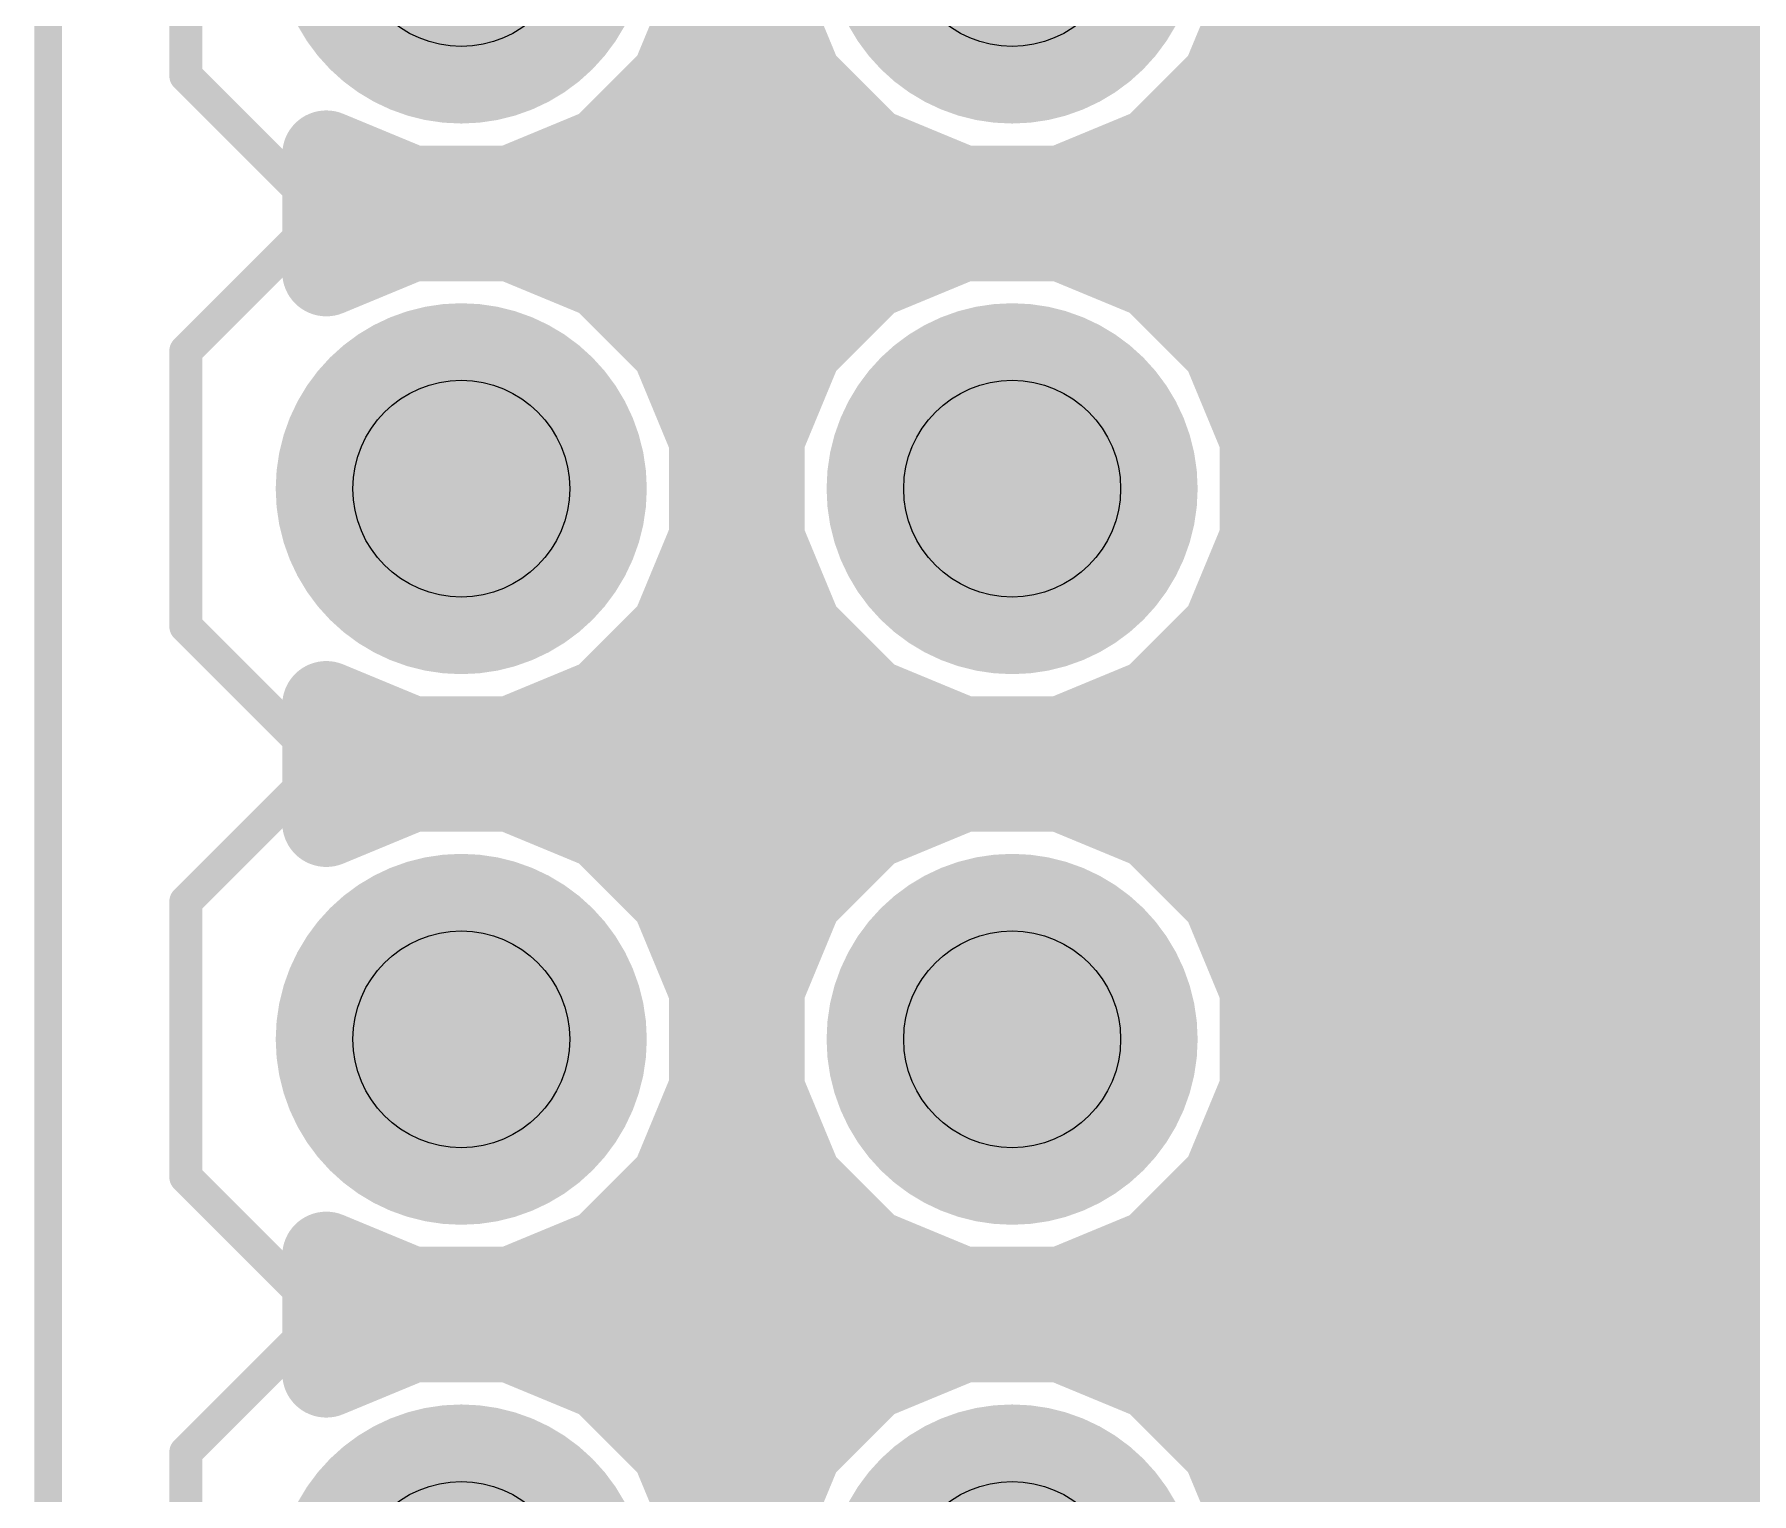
# Model space of a CAD drawing. Extents: x -0.1 to 54.7, y 0 to 86.4.
# Drawn here: x -0.06 to 7.85, y 57.59 to 64.33 of the extents above; entities that cross this region are included whole.
import ezdxf

# ---------------------------------------------------------------- set-up
doc = ezdxf.new("R2010")
doc.units = 0
for name, color, linetype in [('1', 22, 'CONTINUOUS'), ('16', 175, 'CONTINUOUS'), ('17', 82, 'CONTINUOUS'), ('20', 7, 'CONTINUOUS'), ('21', 253, 'CONTINUOUS'), ('29', 253, 'CONTINUOUS'), ('30', 253, 'CONTINUOUS'), ('44', 253, 'CONTINUOUS'), ('51', 253, 'CONTINUOUS')]:
    doc.layers.add(name, color=color, linetype=linetype)

# ---------------------------------------------------------------- blocks, each defined once
blk = doc.blocks.new('RECT')
blk.add_solid([(-0.5, -0.5), (0.5, -0.5), (-0.5, 0.5), (0.5, 0.5)])
blk = doc.blocks.new('ROUNDP')
at = {"const_width": 0.5}
blk.add_lwpolyline([(0, -0.25, 1), (0, 0.25, 1), (0, -0.25)], format="xyb", dxfattribs=at)

msp = doc.modelspace()

# ---------------------------------------------------------------- linework, layer by layer
at = {"layer": '1', "const_width": 0.4064}
for points in [[(2.8887, 64.1127), (3.0654, 64.5392)], [(3.2846, 64.5392), (3.4613, 64.1127)], [(5.4287, 64.1127), (5.6054, 64.5392)], [(2.9295, 64.2112), (3.4205, 64.2112)], [(5.4695, 64.2112), (15.4686, 64.2112)], [(2.5623, 63.7863), (2.8887, 64.1127)], [(3.4613, 64.1127), (3.7877, 63.7863)], [(5.1023, 63.7863), (5.4287, 64.1127)], [(2.1358, 63.6096), (2.5623, 63.7863)], [(2.5809, 63.8048), (3.7691, 63.8048)], [(3.7877, 63.7863), (4.2142, 63.6096)], [(4.6758, 63.6096), (5.1023, 63.7863)], [(5.1209, 63.8048), (15.4686, 63.8048)], [(1.2827, 63.2282), (1.2827, 63.7718)], [(1.2827, 63.7718), (1.6742, 63.6096)], [(1.6742, 63.6096), (2.1358, 63.6096)], [(4.2142, 63.6096), (4.6758, 63.6096)], [(1.2827, 63.3984), (15.4686, 63.3984)], [(1.6742, 63.3904), (1.2827, 63.2282)], [(2.1358, 63.3904), (1.6742, 63.3904)], [(2.5623, 63.2137), (2.1358, 63.3904)], [(4.2142, 63.3904), (3.7877, 63.2137)], [(4.6758, 63.3904), (4.2142, 63.3904)], [(5.1023, 63.2137), (4.6758, 63.3904)], [(2.8887, 62.8873), (2.5623, 63.2137)], [(3.7877, 63.2137), (3.4613, 62.8873)], [(5.4287, 62.8873), (5.1023, 63.2137)], [(2.7841, 62.992), (3.5659, 62.992)], [(5.3241, 62.992), (15.4686, 62.992)], [(3.0654, 62.4608), (2.8887, 62.8873)], [(3.4613, 62.8873), (3.2846, 62.4608)], [(5.6054, 62.4608), (5.4287, 62.8873)], [(3.0137, 62.5856), (3.3363, 62.5856)], [(5.5537, 62.5856), (15.4686, 62.5856)], [(3.0654, 61.9992), (3.0654, 62.4608)], [(3.2846, 62.4608), (3.2846, 61.9992)], [(5.6054, 61.9992), (5.6054, 62.4608)], [(3.0654, 62.1792), (3.2846, 62.1792)], [(5.6054, 62.1792), (15.4686, 62.1792)], [(2.8887, 61.5727), (3.0654, 61.9992)], [(3.2846, 61.9992), (3.4613, 61.5727)], [(5.4287, 61.5727), (5.6054, 61.9992)], [(2.9716, 61.7728), (3.3784, 61.7728)], [(5.5116, 61.7728), (15.4686, 61.7728)], [(2.5623, 61.2463), (2.8887, 61.5727)], [(3.4613, 61.5727), (3.7877, 61.2463)], [(5.1023, 61.2463), (5.4287, 61.5727)], [(2.6825, 61.3664), (3.6675, 61.3664)], [(5.2225, 61.3664), (15.4686, 61.3664)], [(2.1358, 61.0696), (2.5623, 61.2463)], [(3.7877, 61.2463), (4.2142, 61.0696)], [(4.6758, 61.0696), (5.1023, 61.2463)], [(1.2827, 60.6882), (1.2827, 61.2318)], [(1.2827, 61.2318), (1.6742, 61.0696)], [(1.6742, 61.0696), (2.1358, 61.0696)], [(4.2142, 61.0696), (4.6758, 61.0696)], [(1.2827, 60.96), (15.4686, 60.96)], [(1.6742, 60.8504), (1.2827, 60.6882)], [(2.1358, 60.8504), (1.6742, 60.8504)], [(2.5623, 60.6737), (2.1358, 60.8504)], [(4.2142, 60.8504), (3.7877, 60.6737)], [(4.6758, 60.8504), (4.2142, 60.8504)], [(5.1023, 60.6737), (4.6758, 60.8504)], [(2.8887, 60.3473), (2.5623, 60.6737)], [(3.7877, 60.6737), (3.4613, 60.3473)], [(5.4287, 60.3473), (5.1023, 60.6737)], [(2.6825, 60.5536), (3.6675, 60.5536)], [(5.2225, 60.5536), (15.4686, 60.5536)], [(3.0654, 59.9208), (2.8887, 60.3473)], [(3.4613, 60.3473), (3.2846, 59.9208)], [(5.6054, 59.9208), (5.4287, 60.3473)], [(2.9716, 60.1472), (3.3784, 60.1472)], [(5.5116, 60.1472), (15.4686, 60.1472)], [(3.0654, 59.4592), (3.0654, 59.9208)], [(3.2846, 59.9208), (3.2846, 59.4592)], [(5.6054, 59.4592), (5.6054, 59.9208)], [(3.0654, 59.7408), (3.2846, 59.7408)], [(5.6054, 59.7408), (15.4686, 59.7408)], [(2.8887, 59.0327), (3.0654, 59.4592)], [(3.2846, 59.4592), (3.4613, 59.0327)], [(5.4287, 59.0327), (5.6054, 59.4592)], [(3.0137, 59.3344), (3.3363, 59.3344)], [(5.5537, 59.3344), (15.4686, 59.3344)], [(2.5623, 58.7063), (2.8887, 59.0327)], [(3.4613, 59.0327), (3.7877, 58.7063)], [(5.1023, 58.7063), (5.4287, 59.0327)], [(2.7841, 58.928), (3.5659, 58.928)], [(5.3241, 58.928), (15.4686, 58.928)], [(1.2827, 58.1482), (1.2827, 58.6918)], [(1.2827, 58.6918), (1.6742, 58.5296)], [(2.1358, 58.5296), (2.5623, 58.7063)], [(3.7877, 58.7063), (4.2142, 58.5296)], [(4.6758, 58.5296), (5.1023, 58.7063)], [(1.2827, 58.5216), (15.4686, 58.5216)], [(1.6742, 58.5296), (2.1358, 58.5296)], [(4.2142, 58.5296), (4.6758, 58.5296)], [(1.6742, 58.3104), (1.2827, 58.1482)], [(2.1358, 58.3104), (1.6742, 58.3104)], [(2.5623, 58.1337), (2.1358, 58.3104)], [(4.2142, 58.3104), (3.7877, 58.1337)], [(4.6758, 58.3104), (4.2142, 58.3104)], [(5.1023, 58.1337), (4.6758, 58.3104)], [(2.8887, 57.8073), (2.5623, 58.1337)], [(2.5809, 58.1152), (3.7691, 58.1152)], [(3.7877, 58.1337), (3.4613, 57.8073)], [(5.4287, 57.8073), (5.1023, 58.1337)], [(5.1208, 58.1152), (15.4686, 58.1152)], [(3.0654, 57.3808), (2.8887, 57.8073)], [(3.4613, 57.8073), (3.2846, 57.3808)], [(5.6054, 57.3808), (5.4287, 57.8073)], [(2.9295, 57.7088), (3.4205, 57.7088)], [(5.4695, 57.7088), (15.4686, 57.7088)]]:
    msp.add_lwpolyline(points, dxfattribs=at)
at = {"layer": '1', "const_width": 0.2032}
for points in [[(2.9295, 64.3128, 1), (2.9295, 64.1096)], [(3.4205, 64.1096, 1), (3.4205, 64.3128)], [(5.4695, 64.3128, 1), (5.4695, 64.1096)], [(2.9606, 64.0408, 1), (2.8169, 64.1845)], [(3.5331, 64.1845, 1), (3.3894, 64.0408)], [(5.5006, 64.0408, 1), (5.3569, 64.1845)], [(2.7949, 64.1516, 1), (2.9826, 64.0738)], [(3.3674, 64.0738, 1), (3.5551, 64.1516)], [(5.3349, 64.1516, 1), (5.5226, 64.0738)], [(2.5809, 63.9064, 1), (2.5809, 63.7032)], [(2.6012, 63.6924, 1), (2.5234, 63.8801)], [(3.8266, 63.8801, 1), (3.7488, 63.6924)], [(3.7691, 63.7032, 1), (3.7691, 63.9064)], [(5.1209, 63.9064, 1), (5.1209, 63.7032)], [(5.1412, 63.6924, 1), (5.0634, 63.8801)], [(1.3843, 63.7718, 1), (1.1811, 63.7718)], [(1.3216, 63.8656, 1), (1.2438, 63.6779)], [(2.4905, 63.8581, 1), (2.6342, 63.7144)], [(3.7158, 63.7144, 1), (3.8595, 63.8581)], [(5.0305, 63.8581, 1), (5.1742, 63.7144)], [(1.6742, 63.7112, 1), (1.6742, 63.508)], [(1.6353, 63.5157, 1), (1.7131, 63.7035)], [(2.0969, 63.7035, 1), (2.1747, 63.5157)], [(2.1358, 63.508, 1), (2.1358, 63.7112)], [(4.2142, 63.7112, 1), (4.2142, 63.508)], [(4.1753, 63.5157, 1), (4.2531, 63.7035)], [(4.6369, 63.7035, 1), (4.7147, 63.5157)], [(4.6758, 63.508, 1), (4.6758, 63.7112)], [(1.2827, 63.5, 1), (1.2827, 63.2968)], [(1.6742, 63.492, 1), (1.6742, 63.2888)], [(1.7131, 63.2965, 1), (1.6353, 63.4843)], [(2.1747, 63.4843, 1), (2.0969, 63.2965)], [(2.1358, 63.2888, 1), (2.1358, 63.492)], [(4.2142, 63.492, 1), (4.2142, 63.2888)], [(4.2531, 63.2965, 1), (4.1753, 63.4843)], [(4.7147, 63.4843, 1), (4.6369, 63.2965)], [(4.6758, 63.2888, 1), (4.6758, 63.492)], [(1.2438, 63.3221, 1), (1.3216, 63.1344)], [(2.6342, 63.2856, 1), (2.4905, 63.1419)], [(2.5234, 63.1199, 1), (2.6012, 63.3076)], [(3.7488, 63.3076, 1), (3.8266, 63.1199)], [(3.8595, 63.1419, 1), (3.7158, 63.2856)], [(5.1742, 63.2856, 1), (5.0305, 63.1419)], [(5.0634, 63.1199, 1), (5.1412, 63.3076)], [(1.1811, 63.2282, 1), (1.3843, 63.2282)], [(2.7841, 63.0936, 1), (2.7841, 62.8904)], [(3.5659, 62.8904, 1), (3.5659, 63.0936)], [(5.3241, 63.0936, 1), (5.3241, 62.8904)], [(2.9826, 62.9262, 1), (2.7949, 62.8484)], [(2.8169, 62.8155, 1), (2.9606, 62.9592)], [(3.3894, 62.9592, 1), (3.5331, 62.8155)], [(3.5551, 62.8484, 1), (3.3674, 62.9262)], [(5.5226, 62.9262, 1), (5.3349, 62.8484)], [(5.3569, 62.8155, 1), (5.5006, 62.9592)], [(3.0137, 62.6872, 1), (3.0137, 62.484)], [(3.3363, 62.484, 1), (3.3363, 62.6872)], [(5.5537, 62.6872, 1), (5.5537, 62.484)], [(3.167, 62.4608, 1), (2.9638, 62.4608)], [(3.3862, 62.4608, 1), (3.183, 62.4608)], [(5.707, 62.4608, 1), (5.5038, 62.4608)], [(2.9715, 62.4219, 1), (3.1593, 62.4997)], [(3.1907, 62.4997, 1), (3.3785, 62.4219)], [(5.5115, 62.4219, 1), (5.6993, 62.4997)], [(3.0654, 62.2808, 1), (3.0654, 62.0776)], [(3.2846, 62.0776, 1), (3.2846, 62.2808)], [(5.6054, 62.2808, 1), (5.6054, 62.0776)], [(3.1593, 61.9603, 1), (2.9715, 62.0381)], [(3.3785, 62.0381, 1), (3.1907, 61.9603)], [(5.6993, 61.9603, 1), (5.5115, 62.0381)], [(2.9638, 61.9992, 1), (3.167, 61.9992)], [(3.183, 61.9992, 1), (3.3862, 61.9992)], [(5.5038, 61.9992, 1), (5.707, 61.9992)], [(2.9716, 61.8744, 1), (2.9716, 61.6712)], [(3.3784, 61.6712, 1), (3.3784, 61.8744)], [(5.5116, 61.8744, 1), (5.5116, 61.6712)], [(2.9606, 61.5008, 1), (2.8169, 61.6445)], [(3.5331, 61.6445, 1), (3.3894, 61.5008)], [(5.5006, 61.5008, 1), (5.3569, 61.6445)], [(2.7949, 61.6116, 1), (2.9826, 61.5338)], [(3.3674, 61.5338, 1), (3.5551, 61.6116)], [(5.3349, 61.6116, 1), (5.5226, 61.5338)], [(2.6825, 61.468, 1), (2.6825, 61.2648)], [(3.6675, 61.2648, 1), (3.6675, 61.468)], [(5.2225, 61.468, 1), (5.2225, 61.2648)], [(2.6012, 61.1524, 1), (2.5234, 61.3401)], [(3.8266, 61.3401, 1), (3.7488, 61.1524)], [(5.1412, 61.1524, 1), (5.0634, 61.3401)], [(1.3843, 61.2318, 1), (1.1811, 61.2318)], [(1.3216, 61.3256, 1), (1.2438, 61.1379)], [(2.4905, 61.3181, 1), (2.6342, 61.1744)], [(3.7158, 61.1744, 1), (3.8595, 61.3181)], [(5.0305, 61.3181, 1), (5.1742, 61.1744)], [(1.6742, 61.1712, 1), (1.6742, 60.968)], [(1.6353, 60.9757, 1), (1.7131, 61.1635)], [(2.0969, 61.1635, 1), (2.1747, 60.9757)], [(2.1358, 60.968, 1), (2.1358, 61.1712)], [(4.2142, 61.1712, 1), (4.2142, 60.968)], [(4.1753, 60.9757, 1), (4.2531, 61.1635)], [(4.6369, 61.1635, 1), (4.7147, 60.9757)], [(4.6758, 60.968, 1), (4.6758, 61.1712)], [(1.2827, 61.0616, 1), (1.2827, 60.8584)], [(1.6742, 60.952, 1), (1.6742, 60.7488)], [(1.7131, 60.7565, 1), (1.6353, 60.9443)], [(2.1747, 60.9443, 1), (2.0969, 60.7565)], [(2.1358, 60.7488, 1), (2.1358, 60.952)], [(4.2142, 60.952, 1), (4.2142, 60.7488)], [(4.2531, 60.7565, 1), (4.1753, 60.9443)], [(4.7147, 60.9443, 1), (4.6369, 60.7565)], [(4.6758, 60.7488, 1), (4.6758, 60.952)], [(1.2438, 60.7821, 1), (1.3216, 60.5944)], [(2.6342, 60.7456, 1), (2.4905, 60.6019)], [(2.5234, 60.5799, 1), (2.6012, 60.7676)], [(3.7488, 60.7676, 1), (3.8266, 60.5799)], [(3.8595, 60.6019, 1), (3.7158, 60.7456)], [(5.1742, 60.7456, 1), (5.0305, 60.6019)], [(5.0634, 60.5799, 1), (5.1412, 60.7676)], [(1.1811, 60.6882, 1), (1.3843, 60.6882)], [(2.6825, 60.6552, 1), (2.6825, 60.452)], [(3.6675, 60.452, 1), (3.6675, 60.6552)], [(5.2225, 60.6552, 1), (5.2225, 60.452)], [(2.9826, 60.3862, 1), (2.7949, 60.3084)], [(2.8169, 60.2755, 1), (2.9606, 60.4192)], [(3.3894, 60.4192, 1), (3.5331, 60.2755)], [(3.5551, 60.3084, 1), (3.3674, 60.3862)], [(5.5226, 60.3862, 1), (5.3349, 60.3084)], [(5.3569, 60.2755, 1), (5.5006, 60.4192)], [(2.9716, 60.2488, 1), (2.9716, 60.0456)], [(3.3784, 60.0456, 1), (3.3784, 60.2488)], [(5.5116, 60.2488, 1), (5.5116, 60.0456)], [(3.167, 59.9208, 1), (2.9638, 59.9208)], [(3.3862, 59.9208, 1), (3.183, 59.9208)], [(5.707, 59.9208, 1), (5.5038, 59.9208)], [(2.9715, 59.8819, 1), (3.1593, 59.9597)], [(3.1907, 59.9597, 1), (3.3785, 59.8819)], [(5.5115, 59.8819, 1), (5.6993, 59.9597)], [(3.0654, 59.8424, 1), (3.0654, 59.6392)], [(3.2846, 59.6392, 1), (3.2846, 59.8424)], [(5.6054, 59.8424, 1), (5.6054, 59.6392)], [(3.1593, 59.4203, 1), (2.9715, 59.4981)], [(3.3785, 59.4981, 1), (3.1907, 59.4203)], [(5.6993, 59.4203, 1), (5.5115, 59.4981)], [(2.9638, 59.4592, 1), (3.167, 59.4592)], [(3.183, 59.4592, 1), (3.3862, 59.4592)], [(5.5038, 59.4592, 1), (5.707, 59.4592)], [(3.0137, 59.436, 1), (3.0137, 59.2328)], [(3.3363, 59.2328, 1), (3.3363, 59.436)], [(5.5537, 59.436, 1), (5.5537, 59.2328)], [(2.9606, 58.9608, 1), (2.8169, 59.1045)], [(3.5331, 59.1045, 1), (3.3894, 58.9608)], [(5.5006, 58.9608, 1), (5.3569, 59.1045)], [(2.7949, 59.0716, 1), (2.9826, 58.9938)], [(3.3674, 58.9938, 1), (3.5551, 59.0716)], [(5.3349, 59.0716, 1), (5.5226, 58.9938)], [(2.7841, 59.0296, 1), (2.7841, 58.8264)], [(3.5659, 58.8264, 1), (3.5659, 59.0296)], [(5.3241, 59.0296, 1), (5.3241, 58.8264)], [(1.3843, 58.6918, 1), (1.1811, 58.6918)], [(1.3216, 58.7856, 1), (1.2438, 58.5979)], [(2.4905, 58.7781, 1), (2.6342, 58.6344)], [(2.6012, 58.6124, 1), (2.5234, 58.8001)], [(3.8266, 58.8001, 1), (3.7488, 58.6124)], [(3.7158, 58.6344, 1), (3.8595, 58.7781)], [(5.0305, 58.7781, 1), (5.1742, 58.6344)], [(5.1412, 58.6124, 1), (5.0634, 58.8001)], [(1.2827, 58.6232, 1), (1.2827, 58.42)], [(1.6742, 58.6312, 1), (1.6742, 58.428)], [(1.6353, 58.4357, 1), (1.7131, 58.6235)], [(2.0969, 58.6235, 1), (2.1747, 58.4357)], [(2.1358, 58.428, 1), (2.1358, 58.6312)], [(4.2142, 58.6312, 1), (4.2142, 58.428)], [(4.1753, 58.4357, 1), (4.2531, 58.6235)], [(4.6369, 58.6235, 1), (4.7147, 58.4357)], [(4.6758, 58.428, 1), (4.6758, 58.6312)], [(1.6742, 58.412, 1), (1.6742, 58.2088)], [(1.7131, 58.2165, 1), (1.6353, 58.4043)], [(2.1747, 58.4043, 1), (2.0969, 58.2165)], [(2.1358, 58.2088, 1), (2.1358, 58.412)], [(4.2142, 58.412, 1), (4.2142, 58.2088)], [(4.2531, 58.2165, 1), (4.1753, 58.4043)], [(4.7147, 58.4043, 1), (4.6369, 58.2165)], [(4.6758, 58.2088, 1), (4.6758, 58.412)], [(1.2438, 58.2421, 1), (1.3216, 58.0544)], [(2.6342, 58.2056, 1), (2.4905, 58.0619)], [(2.5809, 58.2168, 1), (2.5809, 58.0136)], [(2.5234, 58.0399, 1), (2.6012, 58.2276)], [(3.7488, 58.2276, 1), (3.8266, 58.0399)], [(3.8595, 58.0619, 1), (3.7158, 58.2056)], [(3.7691, 58.0136, 1), (3.7691, 58.2168)], [(5.1742, 58.2056, 1), (5.0305, 58.0619)], [(5.1208, 58.2168, 1), (5.1208, 58.0136)], [(5.0634, 58.0399, 1), (5.1412, 58.2276)], [(1.1811, 58.1482, 1), (1.3843, 58.1482)], [(2.9826, 57.8462, 1), (2.7949, 57.7684)], [(2.8169, 57.7355, 1), (2.9606, 57.8792)], [(3.3894, 57.8792, 1), (3.5331, 57.7355)], [(3.5551, 57.7684, 1), (3.3674, 57.8462)], [(5.5226, 57.8462, 1), (5.3349, 57.7684)], [(5.3569, 57.7355, 1), (5.5006, 57.8792)], [(2.9295, 57.8104, 1), (2.9295, 57.6072)], [(3.4205, 57.6072, 1), (3.4205, 57.8104)], [(5.4695, 57.8104, 1), (5.4695, 57.6072)]]:
    msp.add_lwpolyline(points, format="xyb", dxfattribs=at)
at = {"layer": '16', "const_width": 0.4064}
for points in [[(2.8887, 64.1127), (3.0654, 64.5392)], [(3.2846, 64.5392), (3.4613, 64.1127)], [(5.4287, 64.1127), (5.6054, 64.5392)], [(2.9295, 64.2112), (3.4205, 64.2112)], [(5.4695, 64.2112), (42.5704, 64.2112)], [(2.5623, 63.7863), (2.8887, 64.1127)], [(3.4613, 64.1127), (3.7877, 63.7863)], [(5.1023, 63.7863), (5.4287, 64.1127)], [(2.1358, 63.6096), (2.5623, 63.7863)], [(2.5809, 63.8048), (3.7691, 63.8048)], [(3.7877, 63.7863), (4.2142, 63.6096)], [(4.6758, 63.6096), (5.1023, 63.7863)], [(5.1209, 63.8048), (42.5704, 63.8048)], [(1.2827, 63.2282), (1.2827, 63.7718)], [(1.2827, 63.7718), (1.6742, 63.6096)], [(1.6742, 63.6096), (2.1358, 63.6096)], [(4.2142, 63.6096), (4.6758, 63.6096)], [(1.2827, 63.3984), (42.5704, 63.3984)], [(1.6742, 63.3904), (1.2827, 63.2282)], [(2.1358, 63.3904), (1.6742, 63.3904)], [(2.5623, 63.2137), (2.1358, 63.3904)], [(4.2142, 63.3904), (3.7877, 63.2137)], [(4.6758, 63.3904), (4.2142, 63.3904)], [(5.1023, 63.2137), (4.6758, 63.3904)], [(2.8887, 62.8873), (2.5623, 63.2137)], [(3.7877, 63.2137), (3.4613, 62.8873)], [(5.4287, 62.8873), (5.1023, 63.2137)], [(2.7841, 62.992), (3.5659, 62.992)], [(5.3241, 62.992), (42.5704, 62.992)], [(3.0654, 62.4608), (2.8887, 62.8873)], [(3.4613, 62.8873), (3.2846, 62.4608)], [(5.6054, 62.4608), (5.4287, 62.8873)], [(3.0137, 62.5856), (3.3363, 62.5856)], [(5.5537, 62.5856), (42.5704, 62.5856)], [(3.0654, 61.9992), (3.0654, 62.4608)], [(3.2846, 62.4608), (3.2846, 61.9992)], [(5.6054, 61.9992), (5.6054, 62.4608)], [(3.0654, 62.1792), (3.2846, 62.1792)], [(5.6054, 62.1792), (42.5704, 62.1792)], [(2.8887, 61.5727), (3.0654, 61.9992)], [(3.2846, 61.9992), (3.4613, 61.5727)], [(5.4287, 61.5727), (5.6054, 61.9992)], [(2.9716, 61.7728), (3.3784, 61.7728)], [(5.5116, 61.7728), (42.5704, 61.7728)], [(2.5623, 61.2463), (2.8887, 61.5727)], [(3.4613, 61.5727), (3.7877, 61.2463)], [(5.1023, 61.2463), (5.4287, 61.5727)], [(2.6825, 61.3664), (3.6675, 61.3664)], [(5.2225, 61.3664), (42.5704, 61.3664)], [(2.1358, 61.0696), (2.5623, 61.2463)], [(3.7877, 61.2463), (4.2142, 61.0696)], [(4.6758, 61.0696), (5.1023, 61.2463)], [(1.2827, 60.6882), (1.2827, 61.2318)], [(1.2827, 61.2318), (1.6742, 61.0696)], [(1.6742, 61.0696), (2.1358, 61.0696)], [(4.2142, 61.0696), (4.6758, 61.0696)], [(1.2827, 60.96), (42.5704, 60.96)], [(1.6742, 60.8504), (1.2827, 60.6882)], [(2.1358, 60.8504), (1.6742, 60.8504)], [(2.5623, 60.6737), (2.1358, 60.8504)], [(4.2142, 60.8504), (3.7877, 60.6737)], [(4.6758, 60.8504), (4.2142, 60.8504)], [(5.1023, 60.6737), (4.6758, 60.8504)], [(2.8887, 60.3473), (2.5623, 60.6737)], [(3.7877, 60.6737), (3.4613, 60.3473)], [(5.4287, 60.3473), (5.1023, 60.6737)], [(2.6825, 60.5536), (3.6675, 60.5536)], [(5.2225, 60.5536), (42.5704, 60.5536)], [(3.0654, 59.9208), (2.8887, 60.3473)], [(3.4613, 60.3473), (3.2846, 59.9208)], [(5.6054, 59.9208), (5.4287, 60.3473)], [(2.9716, 60.1472), (3.3784, 60.1472)], [(5.5116, 60.1472), (42.5704, 60.1472)], [(3.0654, 59.4592), (3.0654, 59.9208)], [(3.2846, 59.9208), (3.2846, 59.4592)], [(5.6054, 59.4592), (5.6054, 59.9208)], [(3.0654, 59.7408), (3.2846, 59.7408)], [(5.6054, 59.7408), (42.5704, 59.7408)], [(2.8887, 59.0327), (3.0654, 59.4592)], [(3.2846, 59.4592), (3.4613, 59.0327)], [(5.4287, 59.0327), (5.6054, 59.4592)], [(3.0137, 59.3344), (3.3363, 59.3344)], [(5.5537, 59.3344), (42.5704, 59.3344)], [(2.5623, 58.7063), (2.8887, 59.0327)], [(3.4613, 59.0327), (3.7877, 58.7063)], [(5.1023, 58.7063), (5.4287, 59.0327)], [(2.7841, 58.928), (3.5659, 58.928)], [(5.3241, 58.928), (42.5704, 58.928)], [(1.2827, 58.1482), (1.2827, 58.6918)], [(1.2827, 58.6918), (1.6742, 58.5296)], [(2.1358, 58.5296), (2.5623, 58.7063)], [(3.7877, 58.7063), (4.2142, 58.5296)], [(4.6758, 58.5296), (5.1023, 58.7063)], [(1.2827, 58.5216), (42.5704, 58.5216)], [(1.6742, 58.5296), (2.1358, 58.5296)], [(4.2142, 58.5296), (4.6758, 58.5296)], [(1.6742, 58.3104), (1.2827, 58.1482)], [(2.1358, 58.3104), (1.6742, 58.3104)], [(2.5623, 58.1337), (2.1358, 58.3104)], [(4.2142, 58.3104), (3.7877, 58.1337)], [(4.6758, 58.3104), (4.2142, 58.3104)], [(5.1023, 58.1337), (4.6758, 58.3104)], [(2.8887, 57.8073), (2.5623, 58.1337)], [(2.5809, 58.1152), (3.7691, 58.1152)], [(3.7877, 58.1337), (3.4613, 57.8073)], [(5.4287, 57.8073), (5.1023, 58.1337)], [(5.1208, 58.1152), (42.5704, 58.1152)], [(3.0654, 57.3808), (2.8887, 57.8073)], [(3.4613, 57.8073), (3.2846, 57.3808)], [(5.6054, 57.3808), (5.4287, 57.8073)], [(2.9295, 57.7088), (3.4205, 57.7088)], [(5.4695, 57.7088), (42.5704, 57.7088)]]:
    msp.add_lwpolyline(points, dxfattribs=at)
at = {"layer": '16', "const_width": 0.2032}
for points in [[(2.9295, 64.3128, 1), (2.9295, 64.1096)], [(3.4205, 64.1096, 1), (3.4205, 64.3128)], [(5.4695, 64.3128, 1), (5.4695, 64.1096)], [(2.9606, 64.0408, 1), (2.8169, 64.1845)], [(3.5331, 64.1845, 1), (3.3894, 64.0408)], [(5.5006, 64.0408, 1), (5.3569, 64.1845)], [(2.7949, 64.1516, 1), (2.9826, 64.0738)], [(3.3674, 64.0738, 1), (3.5551, 64.1516)], [(5.3349, 64.1516, 1), (5.5226, 64.0738)], [(2.5809, 63.9064, 1), (2.5809, 63.7032)], [(2.6012, 63.6924, 1), (2.5234, 63.8801)], [(3.8266, 63.8801, 1), (3.7488, 63.6924)], [(3.7691, 63.7032, 1), (3.7691, 63.9064)], [(5.1209, 63.9064, 1), (5.1209, 63.7032)], [(5.1412, 63.6924, 1), (5.0634, 63.8801)], [(1.3843, 63.7718, 1), (1.1811, 63.7718)], [(1.3216, 63.8656, 1), (1.2438, 63.6779)], [(2.4905, 63.8581, 1), (2.6342, 63.7144)], [(3.7158, 63.7144, 1), (3.8595, 63.8581)], [(5.0305, 63.8581, 1), (5.1742, 63.7144)], [(1.6742, 63.7112, 1), (1.6742, 63.508)], [(1.6353, 63.5157, 1), (1.7131, 63.7035)], [(2.0969, 63.7035, 1), (2.1747, 63.5157)], [(2.1358, 63.508, 1), (2.1358, 63.7112)], [(4.2142, 63.7112, 1), (4.2142, 63.508)], [(4.1753, 63.5157, 1), (4.2531, 63.7035)], [(4.6369, 63.7035, 1), (4.7147, 63.5157)], [(4.6758, 63.508, 1), (4.6758, 63.7112)], [(1.2827, 63.5, 1), (1.2827, 63.2968)], [(1.6742, 63.492, 1), (1.6742, 63.2888)], [(1.7131, 63.2965, 1), (1.6353, 63.4843)], [(2.1747, 63.4843, 1), (2.0969, 63.2965)], [(2.1358, 63.2888, 1), (2.1358, 63.492)], [(4.2142, 63.492, 1), (4.2142, 63.2888)], [(4.2531, 63.2965, 1), (4.1753, 63.4843)], [(4.7147, 63.4843, 1), (4.6369, 63.2965)], [(4.6758, 63.2888, 1), (4.6758, 63.492)], [(1.2438, 63.3221, 1), (1.3216, 63.1344)], [(2.6342, 63.2856, 1), (2.4905, 63.1419)], [(2.5234, 63.1199, 1), (2.6012, 63.3076)], [(3.7488, 63.3076, 1), (3.8266, 63.1199)], [(3.8595, 63.1419, 1), (3.7158, 63.2856)], [(5.1742, 63.2856, 1), (5.0305, 63.1419)], [(5.0634, 63.1199, 1), (5.1412, 63.3076)], [(1.1811, 63.2282, 1), (1.3843, 63.2282)], [(2.7841, 63.0936, 1), (2.7841, 62.8904)], [(3.5659, 62.8904, 1), (3.5659, 63.0936)], [(5.3241, 63.0936, 1), (5.3241, 62.8904)], [(2.9826, 62.9262, 1), (2.7949, 62.8484)], [(2.8169, 62.8155, 1), (2.9606, 62.9592)], [(3.3894, 62.9592, 1), (3.5331, 62.8155)], [(3.5551, 62.8484, 1), (3.3674, 62.9262)], [(5.5226, 62.9262, 1), (5.3349, 62.8484)], [(5.3569, 62.8155, 1), (5.5006, 62.9592)], [(3.0137, 62.6872, 1), (3.0137, 62.484)], [(3.3363, 62.484, 1), (3.3363, 62.6872)], [(5.5537, 62.6872, 1), (5.5537, 62.484)], [(3.167, 62.4608, 1), (2.9638, 62.4608)], [(3.3862, 62.4608, 1), (3.183, 62.4608)], [(5.707, 62.4608, 1), (5.5038, 62.4608)], [(2.9715, 62.4219, 1), (3.1593, 62.4997)], [(3.1907, 62.4997, 1), (3.3785, 62.4219)], [(5.5115, 62.4219, 1), (5.6993, 62.4997)], [(3.0654, 62.2808, 1), (3.0654, 62.0776)], [(3.2846, 62.0776, 1), (3.2846, 62.2808)], [(5.6054, 62.2808, 1), (5.6054, 62.0776)], [(3.1593, 61.9603, 1), (2.9715, 62.0381)], [(3.3785, 62.0381, 1), (3.1907, 61.9603)], [(5.6993, 61.9603, 1), (5.5115, 62.0381)], [(2.9638, 61.9992, 1), (3.167, 61.9992)], [(3.183, 61.9992, 1), (3.3862, 61.9992)], [(5.5038, 61.9992, 1), (5.707, 61.9992)], [(2.9716, 61.8744, 1), (2.9716, 61.6712)], [(3.3784, 61.6712, 1), (3.3784, 61.8744)], [(5.5116, 61.8744, 1), (5.5116, 61.6712)], [(2.9606, 61.5008, 1), (2.8169, 61.6445)], [(3.5331, 61.6445, 1), (3.3894, 61.5008)], [(5.5006, 61.5008, 1), (5.3569, 61.6445)], [(2.7949, 61.6116, 1), (2.9826, 61.5338)], [(3.3674, 61.5338, 1), (3.5551, 61.6116)], [(5.3349, 61.6116, 1), (5.5226, 61.5338)], [(2.6825, 61.468, 1), (2.6825, 61.2648)], [(3.6675, 61.2648, 1), (3.6675, 61.468)], [(5.2225, 61.468, 1), (5.2225, 61.2648)], [(2.6012, 61.1524, 1), (2.5234, 61.3401)], [(3.8266, 61.3401, 1), (3.7488, 61.1524)], [(5.1412, 61.1524, 1), (5.0634, 61.3401)], [(1.3843, 61.2318, 1), (1.1811, 61.2318)], [(1.3216, 61.3256, 1), (1.2438, 61.1379)], [(2.4905, 61.3181, 1), (2.6342, 61.1744)], [(3.7158, 61.1744, 1), (3.8595, 61.3181)], [(5.0305, 61.3181, 1), (5.1742, 61.1744)], [(1.6742, 61.1712, 1), (1.6742, 60.968)], [(1.6353, 60.9757, 1), (1.7131, 61.1635)], [(2.0969, 61.1635, 1), (2.1747, 60.9757)], [(2.1358, 60.968, 1), (2.1358, 61.1712)], [(4.2142, 61.1712, 1), (4.2142, 60.968)], [(4.1753, 60.9757, 1), (4.2531, 61.1635)], [(4.6369, 61.1635, 1), (4.7147, 60.9757)], [(4.6758, 60.968, 1), (4.6758, 61.1712)], [(1.2827, 61.0616, 1), (1.2827, 60.8584)], [(1.6742, 60.952, 1), (1.6742, 60.7488)], [(1.7131, 60.7565, 1), (1.6353, 60.9443)], [(2.1747, 60.9443, 1), (2.0969, 60.7565)], [(2.1358, 60.7488, 1), (2.1358, 60.952)], [(4.2142, 60.952, 1), (4.2142, 60.7488)], [(4.2531, 60.7565, 1), (4.1753, 60.9443)], [(4.7147, 60.9443, 1), (4.6369, 60.7565)], [(4.6758, 60.7488, 1), (4.6758, 60.952)], [(1.2438, 60.7821, 1), (1.3216, 60.5944)], [(2.6342, 60.7456, 1), (2.4905, 60.6019)], [(2.5234, 60.5799, 1), (2.6012, 60.7676)], [(3.7488, 60.7676, 1), (3.8266, 60.5799)], [(3.8595, 60.6019, 1), (3.7158, 60.7456)], [(5.1742, 60.7456, 1), (5.0305, 60.6019)], [(5.0634, 60.5799, 1), (5.1412, 60.7676)], [(1.1811, 60.6882, 1), (1.3843, 60.6882)], [(2.6825, 60.6552, 1), (2.6825, 60.452)], [(3.6675, 60.452, 1), (3.6675, 60.6552)], [(5.2225, 60.6552, 1), (5.2225, 60.452)], [(2.9826, 60.3862, 1), (2.7949, 60.3084)], [(2.8169, 60.2755, 1), (2.9606, 60.4192)], [(3.3894, 60.4192, 1), (3.5331, 60.2755)], [(3.5551, 60.3084, 1), (3.3674, 60.3862)], [(5.5226, 60.3862, 1), (5.3349, 60.3084)], [(5.3569, 60.2755, 1), (5.5006, 60.4192)], [(2.9716, 60.2488, 1), (2.9716, 60.0456)], [(3.3784, 60.0456, 1), (3.3784, 60.2488)], [(5.5116, 60.2488, 1), (5.5116, 60.0456)], [(3.167, 59.9208, 1), (2.9638, 59.9208)], [(3.3862, 59.9208, 1), (3.183, 59.9208)], [(5.707, 59.9208, 1), (5.5038, 59.9208)], [(2.9715, 59.8819, 1), (3.1593, 59.9597)], [(3.1907, 59.9597, 1), (3.3785, 59.8819)], [(5.5115, 59.8819, 1), (5.6993, 59.9597)], [(3.0654, 59.8424, 1), (3.0654, 59.6392)], [(3.2846, 59.6392, 1), (3.2846, 59.8424)], [(5.6054, 59.8424, 1), (5.6054, 59.6392)], [(3.1593, 59.4203, 1), (2.9715, 59.4981)], [(3.3785, 59.4981, 1), (3.1907, 59.4203)], [(5.6993, 59.4203, 1), (5.5115, 59.4981)], [(2.9638, 59.4592, 1), (3.167, 59.4592)], [(3.183, 59.4592, 1), (3.3862, 59.4592)], [(5.5038, 59.4592, 1), (5.707, 59.4592)], [(3.0137, 59.436, 1), (3.0137, 59.2328)], [(3.3363, 59.2328, 1), (3.3363, 59.436)], [(5.5537, 59.436, 1), (5.5537, 59.2328)], [(2.9606, 58.9608, 1), (2.8169, 59.1045)], [(3.5331, 59.1045, 1), (3.3894, 58.9608)], [(5.5006, 58.9608, 1), (5.3569, 59.1045)], [(2.7949, 59.0716, 1), (2.9826, 58.9938)], [(3.3674, 58.9938, 1), (3.5551, 59.0716)], [(5.3349, 59.0716, 1), (5.5226, 58.9938)], [(2.7841, 59.0296, 1), (2.7841, 58.8264)], [(3.5659, 58.8264, 1), (3.5659, 59.0296)], [(5.3241, 59.0296, 1), (5.3241, 58.8264)], [(1.3843, 58.6918, 1), (1.1811, 58.6918)], [(1.3216, 58.7856, 1), (1.2438, 58.5979)], [(2.4905, 58.7781, 1), (2.6342, 58.6344)], [(2.6012, 58.6124, 1), (2.5234, 58.8001)], [(3.8266, 58.8001, 1), (3.7488, 58.6124)], [(3.7158, 58.6344, 1), (3.8595, 58.7781)], [(5.0305, 58.7781, 1), (5.1742, 58.6344)], [(5.1412, 58.6124, 1), (5.0634, 58.8001)], [(1.2827, 58.6232, 1), (1.2827, 58.42)], [(1.6742, 58.6312, 1), (1.6742, 58.428)], [(1.6353, 58.4357, 1), (1.7131, 58.6235)], [(2.0969, 58.6235, 1), (2.1747, 58.4357)], [(2.1358, 58.428, 1), (2.1358, 58.6312)], [(4.2142, 58.6312, 1), (4.2142, 58.428)], [(4.1753, 58.4357, 1), (4.2531, 58.6235)], [(4.6369, 58.6235, 1), (4.7147, 58.4357)], [(4.6758, 58.428, 1), (4.6758, 58.6312)], [(1.6742, 58.412, 1), (1.6742, 58.2088)], [(1.7131, 58.2165, 1), (1.6353, 58.4043)], [(2.1747, 58.4043, 1), (2.0969, 58.2165)], [(2.1358, 58.2088, 1), (2.1358, 58.412)], [(4.2142, 58.412, 1), (4.2142, 58.2088)], [(4.2531, 58.2165, 1), (4.1753, 58.4043)], [(4.7147, 58.4043, 1), (4.6369, 58.2165)], [(4.6758, 58.2088, 1), (4.6758, 58.412)], [(1.2438, 58.2421, 1), (1.3216, 58.0544)], [(2.6342, 58.2056, 1), (2.4905, 58.0619)], [(2.5809, 58.2168, 1), (2.5809, 58.0136)], [(2.5234, 58.0399, 1), (2.6012, 58.2276)], [(3.7488, 58.2276, 1), (3.8266, 58.0399)], [(3.8595, 58.0619, 1), (3.7158, 58.2056)], [(3.7691, 58.0136, 1), (3.7691, 58.2168)], [(5.1742, 58.2056, 1), (5.0305, 58.0619)], [(5.1208, 58.2168, 1), (5.1208, 58.0136)], [(5.0634, 58.0399, 1), (5.1412, 58.2276)], [(1.1811, 58.1482, 1), (1.3843, 58.1482)], [(2.9826, 57.8462, 1), (2.7949, 57.7684)], [(2.8169, 57.7355, 1), (2.9606, 57.8792)], [(3.3894, 57.8792, 1), (3.5331, 57.7355)], [(3.5551, 57.7684, 1), (3.3674, 57.8462)], [(5.5226, 57.8462, 1), (5.3349, 57.7684)], [(5.3569, 57.7355, 1), (5.5006, 57.8792)], [(2.9295, 57.8104, 1), (2.9295, 57.6072)], [(3.4205, 57.6072, 1), (3.4205, 57.8104)], [(5.4695, 57.8104, 1), (5.4695, 57.6072)]]:
    msp.add_lwpolyline(points, format="xyb", dxfattribs=at)
at = {"layer": '20', "const_width": 0.127}
msp.add_lwpolyline([(0, 73.66), (0, 14.605)], dxfattribs=at)
at = {"layer": '21', "const_width": 0.1524}
for points in [[(0.635, 65.405), (0.635, 64.135)], [(5.715, 64.135), (5.715, 65.405)], [(1.27, 63.5), (0.635, 64.135)], [(5.715, 64.135), (5.08, 63.5)], [(0.635, 62.865), (1.27, 63.5)], [(1.27, 63.5), (5.08, 63.5)], [(5.08, 63.5), (5.715, 62.865)], [(0.635, 62.865), (0.635, 61.595)], [(5.715, 61.595), (5.715, 62.865)], [(1.27, 60.96), (0.635, 61.595)], [(5.715, 61.595), (5.08, 60.96)], [(0.635, 60.325), (1.27, 60.96)], [(1.27, 60.96), (5.08, 60.96)], [(5.08, 60.96), (5.715, 60.325)], [(0.635, 60.325), (0.635, 59.055)], [(5.715, 59.055), (5.715, 60.325)], [(1.27, 58.42), (0.635, 59.055)], [(5.715, 59.055), (5.08, 58.42)], [(0.635, 57.785), (1.27, 58.42)], [(1.27, 58.42), (5.08, 58.42)], [(5.08, 58.42), (5.715, 57.785)], [(0.635, 57.785), (0.635, 56.515)], [(5.715, 56.515), (5.715, 57.785)]]:
    msp.add_lwpolyline(points, dxfattribs=at)
at = {"layer": '21', "const_width": 0.0762}
for points in [[(0.5969, 64.135, 1), (0.6731, 64.135)], [(0.6619, 64.1619, 1), (0.6081, 64.1081)], [(5.6769, 64.135, 1), (5.7531, 64.135)], [(5.7419, 64.1081, 1), (5.6881, 64.1619)], [(1.27, 63.5381, 1), (1.27, 63.4619)], [(1.2969, 63.4731, 1), (1.2431, 63.5269)], [(1.2431, 63.4731, 1), (1.2969, 63.5269)], [(5.1069, 63.5269, 1), (5.0531, 63.4731)], [(5.0531, 63.5269, 1), (5.1069, 63.4731)], [(5.08, 63.4619, 1), (5.08, 63.5381)], [(0.6731, 62.865, 1), (0.5969, 62.865)], [(0.6081, 62.8919, 1), (0.6619, 62.8381)], [(5.7531, 62.865, 1), (5.6769, 62.865)], [(5.6881, 62.8381, 1), (5.7419, 62.8919)], [(0.5969, 61.595, 1), (0.6731, 61.595)], [(0.6619, 61.6219, 1), (0.6081, 61.5681)], [(5.6769, 61.595, 1), (5.7531, 61.595)], [(5.7419, 61.5681, 1), (5.6881, 61.6219)], [(1.27, 60.9981, 1), (1.27, 60.9219)], [(1.2969, 60.9331, 1), (1.2431, 60.9869)], [(1.2431, 60.9331, 1), (1.2969, 60.9869)], [(5.1069, 60.9869, 1), (5.0531, 60.9331)], [(5.0531, 60.9869, 1), (5.1069, 60.9331)], [(5.08, 60.9219, 1), (5.08, 60.9981)], [(0.6731, 60.325, 1), (0.5969, 60.325)], [(0.6081, 60.3519, 1), (0.6619, 60.2981)], [(5.7531, 60.325, 1), (5.6769, 60.325)], [(5.6881, 60.2981, 1), (5.7419, 60.3519)], [(0.5969, 59.055, 1), (0.6731, 59.055)], [(0.6619, 59.0819, 1), (0.6081, 59.0281)], [(5.6769, 59.055, 1), (5.7531, 59.055)], [(5.7419, 59.0281, 1), (5.6881, 59.0819)], [(1.27, 58.4581, 1), (1.27, 58.3819)], [(1.2969, 58.3931, 1), (1.2431, 58.4469)], [(1.2431, 58.3931, 1), (1.2969, 58.4469)], [(5.1069, 58.4469, 1), (5.0531, 58.3931)], [(5.0531, 58.4469, 1), (5.1069, 58.3931)], [(5.08, 58.3819, 1), (5.08, 58.4581)], [(0.6731, 57.785, 1), (0.5969, 57.785)], [(0.6081, 57.8119, 1), (0.6619, 57.7581)], [(5.7531, 57.785, 1), (5.6769, 57.785)], [(5.6881, 57.7581, 1), (5.7419, 57.8119)]]:
    msp.add_lwpolyline(points, format="xyb", dxfattribs=at)
at = {"layer": '44'}
for centre in [(1.905, 64.77), (4.445, 64.77), (1.905, 62.23), (4.445, 62.23), (1.905, 59.69), (4.445, 59.69), (1.905, 57.15), (4.445, 57.15)]:
    msp.add_circle(centre, 0.5, dxfattribs=at)

# ---------------------------------------------------------------- block references
at = {"layer": '17', "xscale": 1.508, "yscale": 1.508, "rotation": 90}
for p in [(1.905, 64.77), (1.905, 64.77), (4.445, 64.77), (4.445, 64.77), (1.905, 62.23), (1.905, 62.23), (4.445, 62.23), (4.445, 62.23), (1.905, 59.69), (1.905, 59.69), (4.445, 59.69), (4.445, 59.69), (1.905, 57.15), (1.905, 57.15), (4.445, 57.15), (4.445, 57.15)]:
    msp.add_blockref('ROUNDP', p, dxfattribs=at)
at = {"layer": '29', "xscale": 1.7112, "yscale": 1.7112, "rotation": 90}
for p in [(1.905, 64.77), (4.445, 64.77), (1.905, 62.23), (4.445, 62.23), (1.905, 59.69), (4.445, 59.69), (1.905, 57.15), (4.445, 57.15)]:
    msp.add_blockref('ROUNDP', p, dxfattribs=at)
at = {"layer": '30', "xscale": 1.7112, "yscale": 1.7112, "rotation": 90}
for p in [(1.905, 64.77), (4.445, 64.77), (1.905, 62.23), (4.445, 62.23), (1.905, 59.69), (4.445, 59.69), (1.905, 57.15), (4.445, 57.15)]:
    msp.add_blockref('ROUNDP', p, dxfattribs=at)
at = {"layer": '51', "xscale": 0.508, "yscale": 0.508, "rotation": 90}
for p in [(1.905, 62.23), (4.445, 62.23), (1.905, 59.69), (4.445, 59.69)]:
    msp.add_blockref('RECT', p, dxfattribs=at)

doc.saveas('drawing.dxf')
